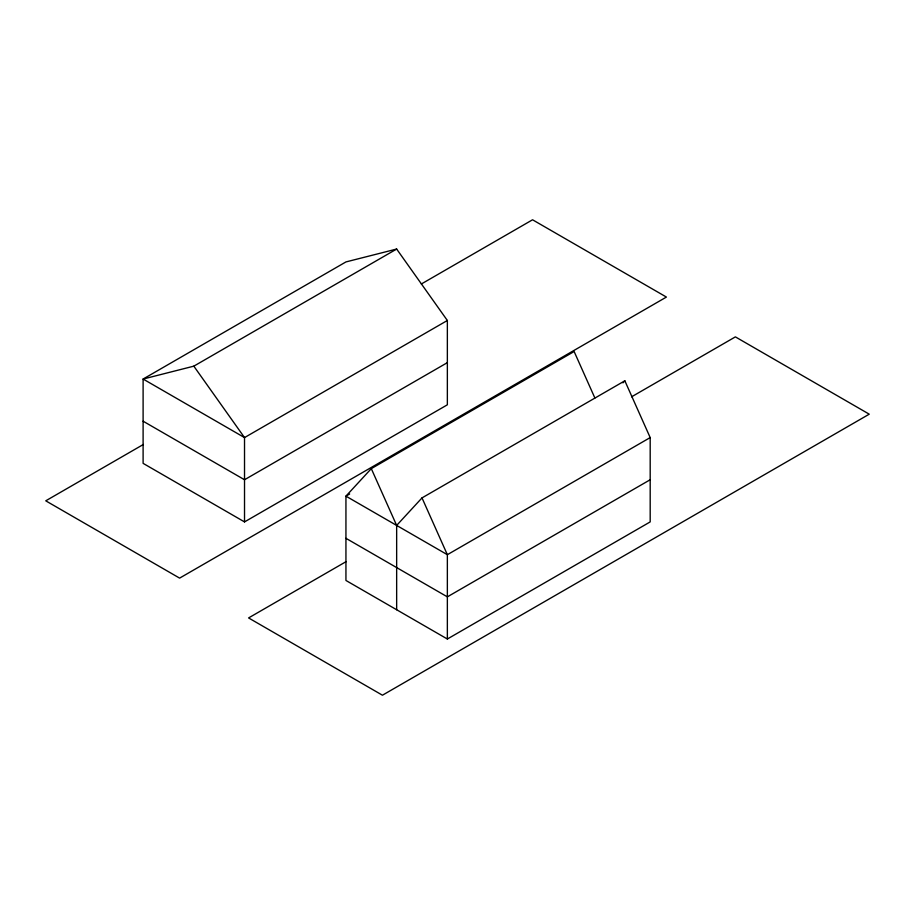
<?xml version="1.0" encoding="UTF-8"?>
<svg xmlns="http://www.w3.org/2000/svg" width="915" height="915" viewBox="0 0 915 915"><rect width="100%" height="100%" fill="white"/><g stroke="black" fill="none" stroke-linecap="round" stroke-linejoin="round"><path stroke-width="1.37" d="M594.876 397.991L574.128 351.52L371.296 468.629L345.939 496.147L345.939 580.465L447.355 639.013L650.188 521.905L650.188 437.587L624.842 380.8L422.009 497.897L396.653 525.416L396.653 609.733M622.955 382.836L624.842 380.8M447.355 320.49L244.522 437.587L143.106 379.039L193.82 366.16L396.653 249.052L447.355 320.49L447.355 404.807L244.522 521.905L143.106 463.356L143.106 379.039L345.939 261.93L396.653 249.052M143.358 444.473L45.75 500.825L179.614 578.12L666.417 297.066L532.553 219.783L421.346 283.982M447.355 362.649L244.522 479.746L143.106 421.197M349.656 493.997L345.939 496.147L447.355 554.696L650.188 437.587M346.19 561.581L248.583 617.934L382.447 695.217L869.25 414.175L735.386 336.88L631.602 396.801M650.188 479.746L447.355 596.855L345.939 538.306M193.82 366.16L244.522 437.587L244.522 521.905M422.009 497.897L447.355 554.696L447.355 639.013M371.296 468.629L396.653 525.416"/></g></svg>
